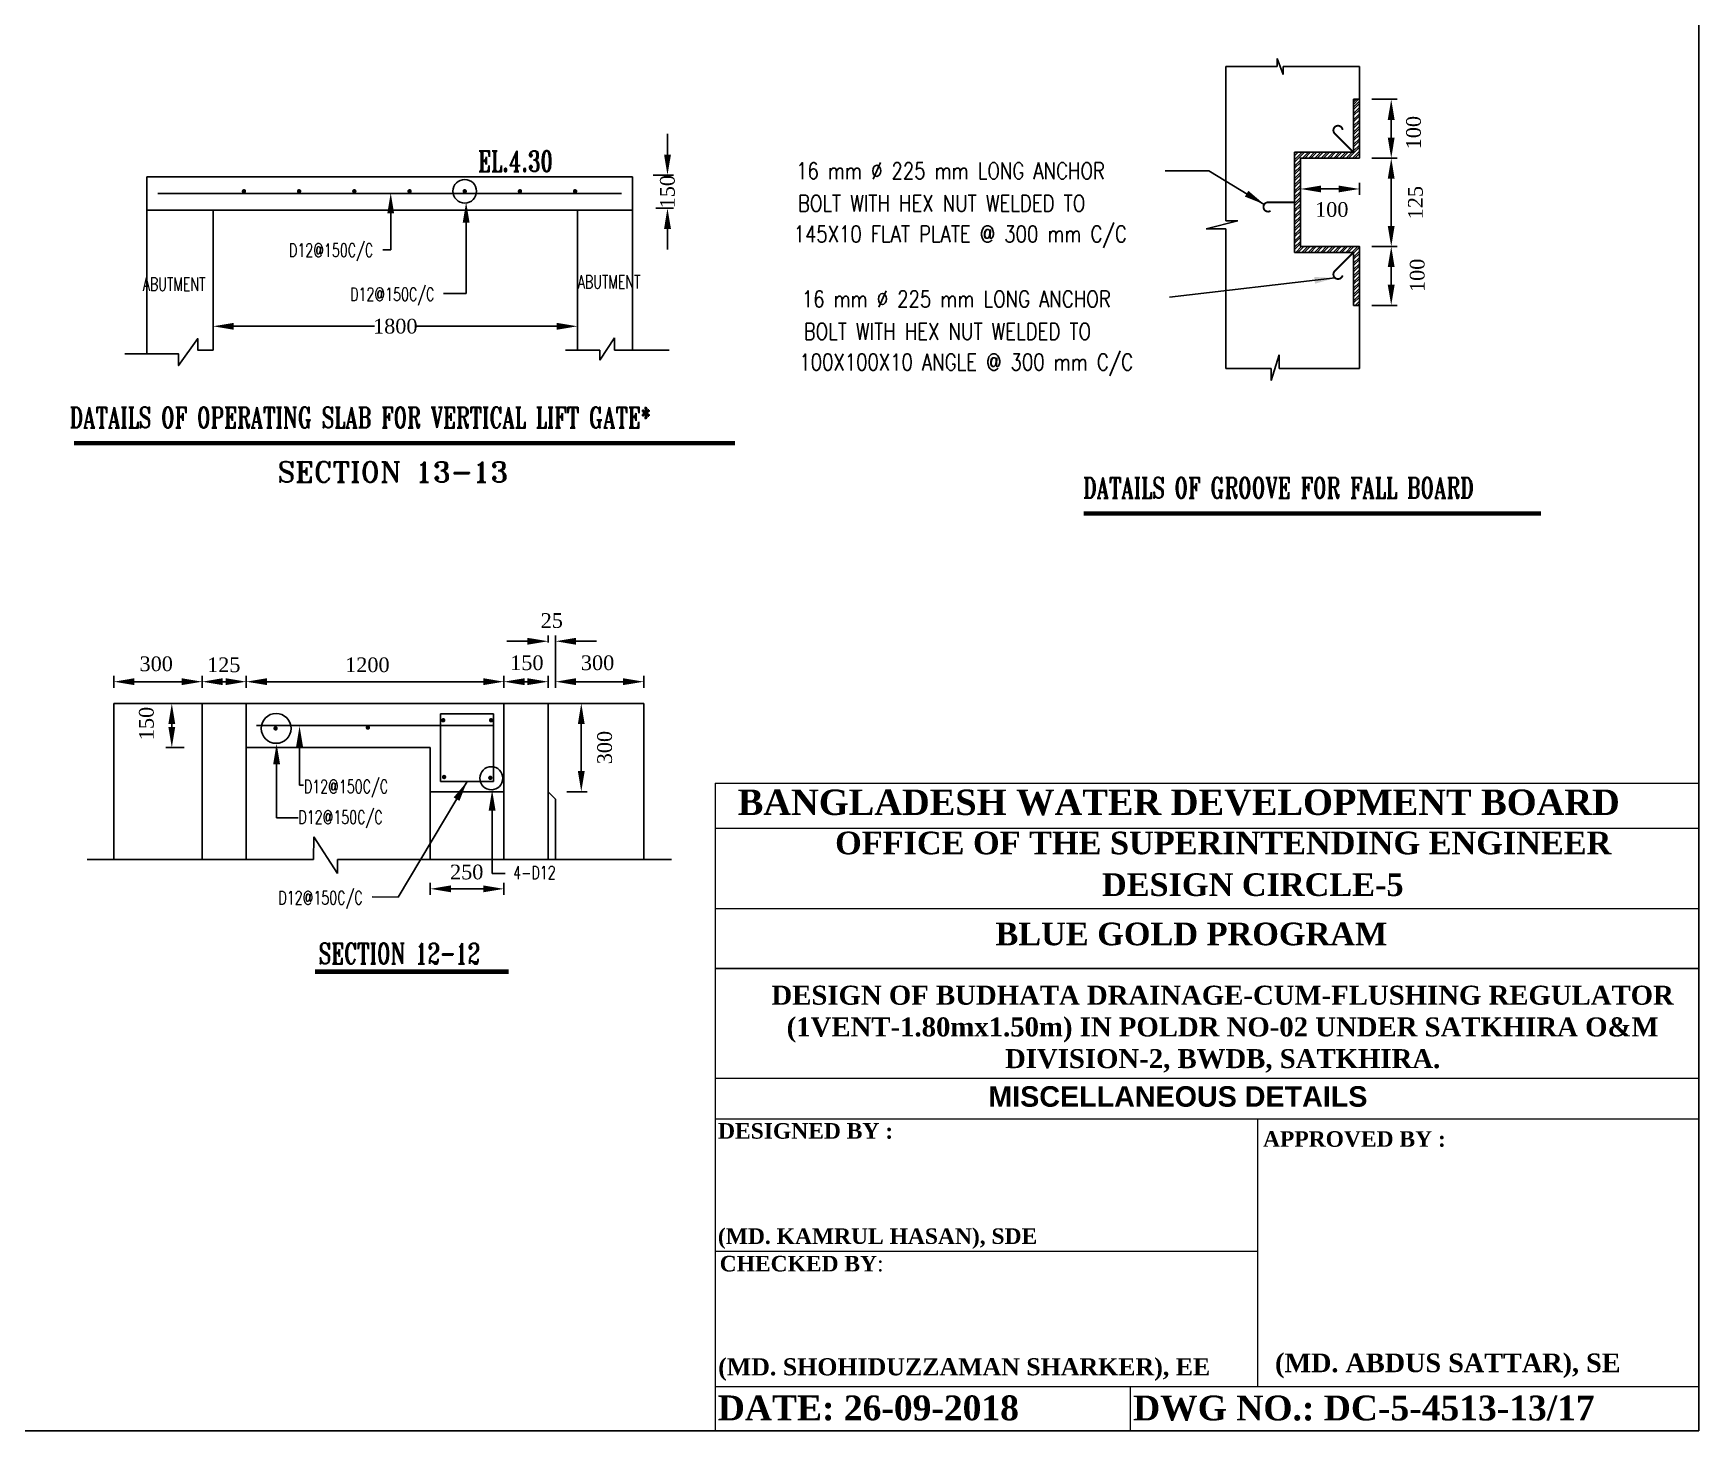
# Model space of a CAD drawing. Extents: x -298162 to 1078160, y -513173 to -216568.
# Drawn here: x 609754 to 638038, y -288827 to -265095 of the extents above; entities that cross this region are included whole.
import ezdxf

# ---------------------------------------------------------------- set-up
doc = ezdxf.new("R2010")
doc.units = 0
doc.header["$MEASUREMENT"] = 0
doc.layers.get('0').update_dxf_attribs({"linetype": 'CONTINUOUS'})
doc.layers.get('DEFPOINTS').update_dxf_attribs({"linetype": 'CONTINUOUS'})
doc.layers.add('Left Bank Profile', color=7, linetype='CONTINUOUS', lineweight=25)
doc.layers.add('LINE', color=7, linetype='CONTINUOUS')
doc.styles.add('BIG', font='ROMANT.SHX')
doc.styles.add('ROMANS', font='romans.shx', dxfattribs={"width": 0.8, "height": 100})
doc.styles.add('RS100', font='ROMANS', dxfattribs={"width": 0.7, "height": 100})
doc.styles.get("Standard").update_dxf_attribs({"font": 'times.ttf', "height": 250})
doc.dimstyles.new('3', dxfattribs={"dimtxt": 225, "dimasz": 350, "dimexe": 100, "dimexo": 25, "dimgap": 9, "dimtad": 0, "dimdec": 0, "dimzin": 0, "dimdsep": 46, "dimtxsty": 'Standard', "dimcen": 0, "dimclrt": 256, "dimadec": 0, "dimazin": 0, "dimtfac": 1, "dimtdec": 0, "dimtofl": 0, "dimtmove": 2, "dimatfit": 3, "dimfxl": 1, "dimtolj": 1, "dimtzin": 0, "dimarcsym": 0})

# ---------------------------------------------------------------- blocks, each defined once
blk = doc.blocks.new('*D332')
at = {"color": 0, "lineweight": -2}
for p, q in [((618836, -276476), (619160, -276476)), ((619060, -276826), (619060, -277626)), ((618817, -277976), (619160, -277976))]:
    blk.add_line(p, q, dxfattribs=at)
for points in [[(619002, -276826), (619118, -276826), (619060, -276476)], [(619002, -277626), (619118, -277626), (619060, -277976)]]:
    blk.add_solid(points, dxfattribs=at)
at = {"layer": 'DEFPOINTS', "color": 0, "lineweight": -2}
for p in [(618811, -276476), (618792, -277976), (619060, -277976)]:
    blk.add_point(p, dxfattribs=at)
at = {"insert": (619458, -277226), "char_height": 250, "attachment_point": 5, "rotation": 90}
blk.add_mtext('\\A1;300', dxfattribs=at)
blk = doc.blocks.new('*D333')
at = {"color": 0, "lineweight": -2}
for p, q in [((616496, -279729), (616496, -279525)), ((616846, -279625), (617396, -279625)), ((617746, -279729), (617746, -279525))]:
    blk.add_line(p, q, dxfattribs=at)
for points in [[(616846, -279567), (616846, -279683), (616496, -279625)], [(617396, -279567), (617396, -279683), (617746, -279625)]]:
    blk.add_solid(points, dxfattribs=at)
at = {"layer": 'DEFPOINTS', "color": 0, "lineweight": -2}
for p in [(617746, -279625), (616496, -279754), (617746, -279754)]:
    blk.add_point(p, dxfattribs=at)
at = {"insert": (617114, -279341), "char_height": 250, "attachment_point": 5}
blk.add_mtext('\\A1;250', dxfattribs=at)
blk = doc.blocks.new('*D334')
at = {"color": 0, "lineweight": -2}
for p, q in [((618146, -275420), (617796, -275420)), ((618496, -275439), (618496, -275320)), ((618621, -276101), (618621, -275320)), ((618971, -275420), (619321, -275420))]:
    blk.add_line(p, q, dxfattribs=at)
for points in [[(618146, -275362), (618146, -275479), (618496, -275420)], [(618971, -275362), (618971, -275479), (618621, -275420)]]:
    blk.add_solid(points, dxfattribs=at)
at = {"layer": 'DEFPOINTS', "color": 0, "lineweight": -2}
for p in [(618496, -275464), (618621, -275420), (618621, -276126)]:
    blk.add_point(p, dxfattribs=at)
at = {"insert": (618559, -275070), "char_height": 250, "attachment_point": 5}
blk.add_mtext('\\A1;25', dxfattribs=at)
blk = doc.blocks.new('*D335')
at = {"color": 0, "lineweight": -2}
for p, q in [((613371, -276211), (613371, -276007)), ((617746, -276211), (617746, -276007)), ((613721, -276107), (617396, -276107))]:
    blk.add_line(p, q, dxfattribs=at)
for points in [[(613721, -276048), (613721, -276165), (613371, -276107)], [(617396, -276048), (617396, -276165), (617746, -276107)]]:
    blk.add_solid(points, dxfattribs=at)
at = {"layer": 'DEFPOINTS', "color": 0, "lineweight": -2}
for p in [(613371, -276236), (617746, -276107), (617746, -276236)]:
    blk.add_point(p, dxfattribs=at)
at = {"insert": (615427, -275822), "char_height": 250, "attachment_point": 5}
blk.add_mtext('\\A1;1200', dxfattribs=at)
blk = doc.blocks.new('*D336')
at = {"color": 0, "lineweight": -2}
for p, q in [((612302, -276476), (612006, -276476)), ((612106, -276826), (612106, -276876)), ((612315, -277226), (612006, -277226))]:
    blk.add_line(p, q, dxfattribs=at)
for points in [[(612048, -276826), (612164, -276826), (612106, -276476)], [(612048, -276876), (612164, -276876), (612106, -277226)]]:
    blk.add_solid(points, dxfattribs=at)
at = {"layer": 'DEFPOINTS', "color": 0, "lineweight": -2}
for p in [(612327, -276476), (612106, -277226), (612340, -277226)]:
    blk.add_point(p, dxfattribs=at)
at = {"insert": (611675, -276817), "char_height": 250, "attachment_point": 5, "rotation": 90}
blk.add_mtext('\\A1;150', dxfattribs=at)
blk = doc.blocks.new('*D337')
at = {"color": 0, "lineweight": -2}
for p, q in [((611121, -276211), (611121, -276007)), ((612621, -276211), (612621, -276007)), ((611471, -276107), (612271, -276107))]:
    blk.add_line(p, q, dxfattribs=at)
for points in [[(611471, -276048), (611471, -276165), (611121, -276107)], [(612271, -276048), (612271, -276165), (612621, -276107)]]:
    blk.add_solid(points, dxfattribs=at)
at = {"layer": 'DEFPOINTS', "color": 0, "lineweight": -2}
for p in [(611121, -276236), (612621, -276107), (612621, -276236)]:
    blk.add_point(p, dxfattribs=at)
at = {"insert": (611841, -275805), "char_height": 250, "attachment_point": 5}
blk.add_mtext('\\A1;300', dxfattribs=at)
blk = doc.blocks.new('*D338')
at = {"color": 0, "lineweight": -2}
for p, q in [((612621, -276211), (612621, -276007)), ((613371, -276211), (613371, -276007)), ((612971, -276107), (613021, -276107))]:
    blk.add_line(p, q, dxfattribs=at)
for points in [[(612971, -276048), (612971, -276165), (612621, -276107)], [(613021, -276048), (613021, -276165), (613371, -276107)]]:
    blk.add_solid(points, dxfattribs=at)
at = {"layer": 'DEFPOINTS', "color": 0, "lineweight": -2}
for p in [(612621, -276236), (613371, -276107), (613371, -276236)]:
    blk.add_point(p, dxfattribs=at)
at = {"insert": (612988, -275822), "char_height": 250, "attachment_point": 5}
blk.add_mtext('\\A1;125', dxfattribs=at)
blk = doc.blocks.new('*D339')
at = {"color": 0, "lineweight": -2}
for p, q in [((617746, -276211), (617746, -276007)), ((618496, -276211), (618496, -276007)), ((618096, -276107), (618146, -276107))]:
    blk.add_line(p, q, dxfattribs=at)
for points in [[(618096, -276048), (618096, -276165), (617746, -276107)], [(618146, -276048), (618146, -276165), (618496, -276107)]]:
    blk.add_solid(points, dxfattribs=at)
at = {"layer": 'DEFPOINTS', "color": 0, "lineweight": -2}
for p in [(617746, -276236), (618496, -276107), (618496, -276236)]:
    blk.add_point(p, dxfattribs=at)
at = {"insert": (618136, -275787), "char_height": 250, "attachment_point": 5}
blk.add_mtext('\\A1;150', dxfattribs=at)
blk = doc.blocks.new('*D340')
at = {"color": 0, "lineweight": -2}
for p, q in [((618621, -276211), (618621, -276007)), ((620121, -276211), (620121, -276007)), ((618971, -276107), (619771, -276107))]:
    blk.add_line(p, q, dxfattribs=at)
for points in [[(618971, -276048), (618971, -276165), (618621, -276107)], [(619771, -276048), (619771, -276165), (620121, -276107)]]:
    blk.add_solid(points, dxfattribs=at)
at = {"layer": 'DEFPOINTS', "color": 0, "lineweight": -2}
for p in [(618621, -276236), (620121, -276107), (620121, -276236)]:
    blk.add_point(p, dxfattribs=at)
at = {"insert": (619337, -275787), "char_height": 250, "attachment_point": 5}
blk.add_mtext('\\A1;300', dxfattribs=at)
blk = doc.blocks.new('*D341')
at = {"color": 0, "lineweight": -2}
for p, q in [((612807, -269725), (612807, -270171)), ((618994, -269759), (618994, -270171)), ((613157, -270071), (615551, -270071)), ((618644, -270071), (616251, -270071))]:
    blk.add_line(p, q, dxfattribs=at)
for points in [[(613157, -270013), (613157, -270130), (612807, -270071)], [(618644, -270013), (618644, -270130), (618994, -270071)]]:
    blk.add_solid(points, dxfattribs=at)
at = {"layer": 'DEFPOINTS', "color": 0, "lineweight": -2}
for p in [(612807, -269700), (618994, -269734), (612807, -270071)]:
    blk.add_point(p, dxfattribs=at)
at = {"insert": (615901, -270071), "char_height": 250, "attachment_point": 5}
blk.add_mtext('\\A1;1800', dxfattribs=at)
blk = doc.blocks.new('*D342')
at = {"color": 0, "lineweight": -2}
for p, q in [((620524, -267154), (620524, -266804)), ((620280, -267504), (620624, -267504)), ((620325, -268066), (620624, -268066)), ((620524, -268416), (620524, -268766))]:
    blk.add_line(p, q, dxfattribs=at)
for points in [[(620466, -267154), (620583, -267154), (620524, -267504)], [(620466, -268416), (620583, -268416), (620524, -268066)]]:
    blk.add_solid(points, dxfattribs=at)
at = {"layer": 'DEFPOINTS', "color": 0, "lineweight": -2}
for p in [(620255, -267504), (620300, -268066), (620524, -268066)]:
    blk.add_point(p, dxfattribs=at)
at = {"insert": (620524, -267785), "char_height": 250, "attachment_point": 5, "rotation": 90}
blk.add_mtext('\\A1;150', dxfattribs=at)
blk = doc.blocks.new('*D383')
at = {"color": 0, "lineweight": -2}
for p, q in [((632486, -267216), (632916, -267216)), ((632816, -267566), (632816, -268366)), ((632486, -268716), (632916, -268716))]:
    blk.add_line(p, q, dxfattribs=at)
for points in [[(632757, -267566), (632874, -267566), (632816, -267216)], [(632757, -268366), (632874, -268366), (632816, -268716)]]:
    blk.add_solid(points, dxfattribs=at)
at = {"layer": 'DEFPOINTS', "color": 0, "lineweight": -2}
for p in [(632461, -267216), (632461, -268716), (632816, -268716)]:
    blk.add_point(p, dxfattribs=at)
at = {"insert": (633196, -266782), "char_height": 250, "attachment_point": 5, "rotation": 90}
blk.add_mtext('\\A1;100', dxfattribs=at)
blk = doc.blocks.new('*D384')
at = {"color": 0, "lineweight": -2}
for p, q in [((632486, -266215), (632916, -266215)), ((632816, -266565), (632816, -266866)), ((632486, -267216), (632916, -267216))]:
    blk.add_line(p, q, dxfattribs=at)
for points in [[(632757, -266565), (632874, -266565), (632816, -266215)], [(632757, -266866), (632874, -266866), (632816, -267216)]]:
    blk.add_solid(points, dxfattribs=at)
at = {"layer": 'DEFPOINTS', "color": 0, "lineweight": -2}
for p in [(632461, -266215), (632461, -267216), (632816, -267216)]:
    blk.add_point(p, dxfattribs=at)
at = {"insert": (633228, -267971), "char_height": 250, "attachment_point": 5, "rotation": 90}
blk.add_mtext('\\A1;125', dxfattribs=at)
blk = doc.blocks.new('*D385')
at = {"color": 0, "lineweight": -2}
for p, q in [((632486, -268716), (632916, -268716)), ((632816, -269066), (632816, -269366)), ((632486, -269716), (632916, -269716))]:
    blk.add_line(p, q, dxfattribs=at)
for points in [[(632757, -269066), (632874, -269066), (632816, -268716)], [(632757, -269366), (632874, -269366), (632816, -269716)]]:
    blk.add_solid(points, dxfattribs=at)
at = {"layer": 'DEFPOINTS', "color": 0, "lineweight": -2}
for p in [(632461, -268716), (632461, -269716), (632816, -269716)]:
    blk.add_point(p, dxfattribs=at)
at = {"insert": (633259, -269206), "char_height": 250, "attachment_point": 5, "rotation": 90}
blk.add_mtext('\\A1;100', dxfattribs=at)
blk = doc.blocks.new('*D386')
at = {"color": 0, "lineweight": -2}
for p, q in [((631275, -267632), (631275, -267839)), ((631625, -267739), (631925, -267739)), ((632275, -267632), (632275, -267839))]:
    blk.add_line(p, q, dxfattribs=at)
for points in [[(631625, -267681), (631625, -267797), (631275, -267739)], [(631925, -267681), (631925, -267797), (632275, -267739)]]:
    blk.add_solid(points, dxfattribs=at)
at = {"layer": 'DEFPOINTS', "color": 0, "lineweight": -2}
for p in [(631275, -267607), (632275, -267607), (632275, -267739)]:
    blk.add_point(p, dxfattribs=at)
at = {"insert": (631806, -268089), "char_height": 250, "attachment_point": 5}
blk.add_mtext('\\A1;100', dxfattribs=at)

msp = doc.modelspace()

# ---------------------------------------------------------------- linework, layer by layer
at = {"color": 0, "linetype": 'Continuous'}
for p, q in [((630879.23, -265523.238), (630980.23, -265792.238)), ((630879.23, -265658.238), (630879.23, -265523.238)), ((630007.23, -268278.331), (630007.23, -265658.238)), ((630007.23, -265658.238), (630879.23, -265658.238)), ((630980.23, -265658.238), (632274.881, -265658.238)), ((630980.23, -265792.238), (630980.23, -265658.238)), ((632274.881, -266215.723), (632274.881, -265658.238)), ((632174.881, -266302.996), (632262.806, -266215.072)), ((632174.881, -266265.496), (632224.654, -266215.723)), ((632174.881, -266349.953), (632274.881, -266249.953)), ((632174.881, -266387.453), (632274.881, -266287.453)), ((632174.881, -266456.019), (632274.881, -266356.019)), ((632174.881, -266493.519), (632274.881, -266393.519)), ((632174.881, -266562.085), (632274.881, -266462.085)), ((632174.881, -266599.585), (632274.881, -266499.585)), ((632174.881, -266668.151), (632274.881, -266568.151)), ((632174.881, -266705.651), (632274.881, -266605.651)), ((632174.881, -266774.217), (632274.881, -266674.217)), ((632174.881, -266811.717), (632274.881, -266711.717)), ((632174.881, -266880.283), (632274.881, -266780.283)), ((632174.881, -266917.783), (632274.881, -266817.783)), ((632174.881, -266986.349), (632274.881, -266886.349)), ((632174.881, -267023.849), (632274.881, -266923.849)), ((632174.881, -267092.416), (632274.881, -266992.416)), ((631174.881, -267281.387), (631340.545, -267115.723)), ((631174.881, -267137.821), (631196.979, -267115.723)), ((631174.881, -267243.887), (631303.045, -267115.723)), ((631174.881, -267175.321), (631234.479, -267115.723)), ((631174.881, -267349.953), (631274.881, -267249.953)), ((631309.111, -267215.723), (631409.111, -267115.723)), ((631346.611, -267215.723), (631446.611, -267115.723)), ((631415.178, -267215.723), (631515.178, -267115.723)), ((631452.678, -267215.723), (631552.678, -267115.723)), ((631521.244, -267215.723), (631621.244, -267115.723)), ((631558.744, -267215.723), (631658.744, -267115.723)), ((631627.31, -267215.723), (631727.31, -267115.723)), ((631664.81, -267215.723), (631764.81, -267115.723)), ((631733.376, -267215.723), (631833.376, -267115.723)), ((631770.876, -267215.723), (631870.876, -267115.723)), ((631839.442, -267215.723), (631939.442, -267115.723)), ((631876.942, -267215.723), (631976.942, -267115.723)), ((631945.508, -267215.723), (632045.508, -267115.723)), ((631983.008, -267215.723), (632083.008, -267115.723)), ((632051.574, -267215.723), (632151.574, -267115.723)), ((632089.074, -267215.723), (632274.881, -267029.916)), ((632157.64, -267215.723), (632274.881, -267098.482)), ((632195.14, -267215.723), (632274.881, -267135.982)), ((632263.706, -267215.723), (632274.881, -267204.548)), ((631174.881, -267387.453), (631274.881, -267287.453)), ((631174.881, -267456.019), (631274.881, -267356.019)), ((631174.881, -267493.519), (631274.881, -267393.519)), ((631174.881, -267562.085), (631274.881, -267462.085)), ((631174.881, -267599.585), (631274.881, -267499.585)), ((631174.881, -267668.151), (631274.881, -267568.151)), ((631174.881, -267705.651), (631274.881, -267605.651)), ((631174.881, -267774.217), (631274.881, -267674.217)), ((631174.881, -267811.717), (631274.881, -267711.717)), ((631174.881, -267880.283), (631274.881, -267780.283)), ((631174.881, -267917.783), (631274.881, -267817.783)), ((631174.881, -267986.349), (631274.881, -267886.349)), ((631174.881, -268023.849), (631274.881, -267923.849)), ((631174.881, -268092.416), (631274.881, -267992.416)), ((631174.881, -268129.916), (631274.881, -268029.916)), ((631174.881, -268198.482), (631274.881, -268098.482)), ((629671.23, -268413.331), (630208.23, -268278.331)), ((630007.23, -268413.331), (629671.23, -268413.331)), ((630208.23, -268278.331), (630007.23, -268278.331)), ((631174.881, -268235.982), (631274.881, -268135.982)), ((631174.881, -268304.548), (631274.881, -268204.548)), ((631174.881, -268342.048), (631274.881, -268242.048)), ((631174.881, -268410.614), (631274.881, -268310.614)), ((631174.881, -268448.114), (631274.881, -268348.114)), ((631174.881, -268516.68), (631274.881, -268416.68)), ((631174.881, -268554.18), (631274.881, -268454.18)), ((631174.881, -268622.746), (631274.881, -268522.746)), ((631174.881, -268660.246), (631274.881, -268560.246)), ((631174.881, -268728.812), (631274.881, -268628.812)), ((631174.881, -268766.312), (631274.881, -268666.312)), ((631194.036, -268815.723), (631294.036, -268715.723)), ((631231.536, -268815.723), (631331.536, -268715.723)), ((631300.102, -268815.723), (631400.102, -268715.723)), ((631337.602, -268815.723), (631437.602, -268715.723)), ((631406.168, -268815.723), (631506.168, -268715.723)), ((631443.668, -268815.723), (631543.668, -268715.723)), ((631512.234, -268815.723), (631612.234, -268715.723)), ((631549.734, -268815.723), (631649.734, -268715.723)), ((631618.3, -268815.723), (631718.3, -268715.723)), ((631655.8, -268815.723), (631755.8, -268715.723)), ((631724.366, -268815.723), (631824.366, -268715.723)), ((631761.866, -268815.723), (631861.866, -268715.723)), ((631830.432, -268815.723), (631930.432, -268715.723)), ((631867.932, -268815.723), (631967.932, -268715.723)), ((631936.498, -268815.723), (632036.498, -268715.723)), ((631973.998, -268815.723), (632073.998, -268715.723)), ((632042.564, -268815.723), (632142.564, -268715.723)), ((632080.064, -268815.723), (632180.064, -268715.723)), ((632148.63, -268815.723), (632248.63, -268715.723)), ((632174.881, -268826.972), (632274.881, -268726.972)), ((632174.881, -268895.538), (632274.881, -268795.538)), ((632174.881, -268933.038), (632274.881, -268833.038)), ((632174.881, -269001.604), (632274.881, -268901.604)), ((632174.881, -269039.104), (632274.881, -268939.104)), ((632174.881, -269107.67), (632274.881, -269007.67)), ((632174.881, -269145.17), (632274.881, -269045.17)), ((632174.881, -269213.736), (632274.881, -269113.736)), ((632174.881, -269251.236), (632274.881, -269151.236)), ((632174.881, -269319.802), (632274.881, -269219.802)), ((632174.881, -269357.302), (632274.881, -269257.302)), ((632174.881, -269425.868), (632274.881, -269325.868)), ((632174.881, -269463.368), (632274.881, -269363.368)), ((632174.881, -269531.934), (632274.881, -269431.934)), ((632174.881, -269569.434), (632274.881, -269469.434)), ((632174.881, -269638), (632274.881, -269538)), ((632174.881, -269675.5), (632274.881, -269575.5)), ((632203.224, -269715.723), (632274.881, -269644.066)), ((632240.724, -269715.723), (632274.881, -269681.566)), ((632274.881, -269715.723), (632274.881, -270788.238)), ((630913.23, -270554.238), (630779.23, -270990.238)), ((630913.23, -270788.238), (630913.23, -270554.238)), ((630779.23, -270788.238), (630007.23, -270788.238)), ((630779.23, -270990.238), (630779.23, -270788.238)), ((632274.881, -270788.238), (630913.23, -270788.238))]:
    msp.add_line(p, q, dxfattribs=at)
at = {"color": 0}
for p, q in [((632274.881, -266215.723), (632174.881, -266215.723)), ((619931.849, -267534.276), (611681.849, -267534.276)), ((611681.849, -267534.276), (611681.849, -268096.776)), ((619931.849, -267534.276), (619931.849, -268096.776)), ((619744.349, -267815.526), (611869.349, -267815.526)), ((619931.849, -268096.776), (611681.849, -268096.776)), ((612806.849, -268096.776), (612806.849, -270475.991)), ((618994.349, -268096.776), (618994.349, -270475.991)), ((615823.735, -268155.443), (615823.735, -268771.208)), ((617104.583, -268312.661), (617104.583, -269512.377)), ((615823.735, -268771.208), (615688.909, -268771.208)), ((617104.583, -269512.377), (616722.576, -269512.377)), ((632274.881, -269715.723), (632174.881, -269715.723)), ((619625.758, -270267.2), (619373.047, -270646.075)), ((619625.758, -270267.2), (619625.758, -270477.687)), ((619373.047, -270477.687), (618791.812, -270477.687)), ((619373.047, -270477.687), (619373.047, -270646.075)), ((620551.898, -270477.687), (619625.758, -270477.687)), ((611121.167, -276476.19), (611121.167, -279129.149)), ((611121.167, -276476.19), (620121.167, -276476.19)), ((612621.167, -276476.19), (612621.167, -279129.149)), ((613371.167, -276476.19), (613371.167, -279129.149)), ((617746.167, -276476.19), (617746.167, -279129.149)), ((618496.167, -276476.19), (618496.167, -279129.149)), ((620121.167, -276476.19), (620121.167, -279129.149)), ((613546.167, -276851.19), (617571.167, -276851.19)), ((616671.167, -276651.19), (616671.167, -277801.19)), ((616671.167, -276651.19), (617571.167, -276651.19)), ((617571.167, -276651.19), (617571.167, -277801.19)), ((613371.167, -277226.19), (616496.167, -277226.19)), ((614275.627, -277208.313), (614275.627, -277863.969)), ((616496.167, -277226.19), (616496.167, -279129.149)), ((613885.618, -277510.01), (613885.618, -278417.08)), ((614275.627, -277863.969), (614342.705, -277863.969)), ((616496.167, -277976.19), (617746.167, -277976.19)), ((616671.167, -277801.19), (617571.167, -277801.19)), ((617545.522, -278297.117), (617545.522, -279366.25)), ((618621.167, -278101.19), (618621.167, -279129.149)), ((613885.618, -278417.08), (614254.545, -278417.08)), ((617545.522, -279366.25), (617767.87, -279366.25))]:
    msp.add_line(p, q, dxfattribs=at)
at = {"color": 0, "lineweight": 13}
for p, q in [((621333.497, -277827.897), (638037.769, -277827.897)), ((621333.497, -277827.897), (621333.497, -288827.221)), ((621333.497, -278592.978), (638037.769, -278592.978)), ((621333.497, -279957.797), (638037.769, -279957.797)), ((621333.497, -282840.493), (638037.769, -282840.493)), ((621333.497, -283533.727), (638037.769, -283533.727)), ((630548.693, -288075.516), (630548.693, -283533.727)), ((630548.693, -288075.516), (630548.693, -284676.99)), ((630548.693, -288075.516), (630548.693, -284676.99)), ((630548.693, -288075.516), (630548.693, -284676.99)), ((621333.497, -285778.64), (630557.835, -285778.64)), ((621333.497, -288075.516), (637839.826, -288075.516)), ((622512.711, -288075.516), (638037.769, -288075.516)), ((622512.711, -288075.516), (637839.826, -288075.516)), ((622512.711, -288075.516), (637839.826, -288075.516)), ((628379.823, -288075.516), (628379.823, -288827.221)), ((621333.497, -288827.221), (638037.769, -288827.221))]:
    msp.add_line(p, q, dxfattribs=at)
at = {"color": 0, "linetype": 'Continuous'}
for points in [[(632174.881, -266215.723), (632174.881, -267115.723)], [(632274.881, -266215.723), (632274.881, -267215.723), (632274.881, -267215.723)], [(632174.881, -267115.723), (631174.881, -267115.723), (631174.881, -268815.723), (632174.881, -268815.723), (632174.881, -269715.723)], [(632274.881, -267215.723), (631274.881, -267215.723), (631274.881, -268715.723), (632274.881, -268715.723), (632274.881, -269715.723)]]:
    msp.add_lwpolyline(points, dxfattribs=at)
at = {"color": 0, "linetype": 'Continuous', "const_width": 32}
for points in [[(632174.881, -267115.723), (631856.683, -266797.525, -1.441957363), (631988.963, -266737.29)], [(631174.881, -267965.723), (630724.881, -267965.723, 1.327936427), (630766.648, -268111.028, -0.669707327)], [(632174.881, -268815.723), (631856.683, -269133.921, 1.327936427), (631988.963, -269207.134, -0.669707327)]]:
    msp.add_lwpolyline(points, format="xyb", dxfattribs=at)
at = {"color": 0, "const_width": 37.5}
for points in [[(613349.401, -267777.907, -1), (613311.901, -267777.907, -1)], [(614286.901, -267777.907, -1), (614249.401, -267777.907, -1)], [(615224.401, -267777.907, -1), (615186.901, -267777.907, -1)], [(616161.901, -267777.907, -1), (616124.401, -267777.907, -1)], [(617099.401, -267777.907, -1), (617061.901, -267777.907, -1)], [(618036.901, -267777.907, -1), (617999.401, -267777.907, -1)], [(618974.401, -267777.907, -1), (618936.901, -267777.907, -1)], [(613849.082, -276899.942, 1), (613886.582, -276899.942, 1)], [(615416.353, -276886.175, 1), (615453.853, -276886.175, 1)], [(616697.291, -276762.276, 1), (616734.791, -276762.276, 1)], [(617509.929, -276762.276, 1), (617547.429, -276762.276, 1)], [(616711.065, -277725.936, 1), (616748.565, -277725.936, 1)], [(617496.156, -277739.702, 1), (617533.656, -277739.702, 1)]]:
    msp.add_lwpolyline(points, format="xyb", close=True, dxfattribs=at)
at = {"color": 0}
for centre, radius in [((617080.651, -267777.907), 200.778), ((613877.462, -276899.942), 253.5), ((617532.388, -277746.642), 196.269)]:
    msp.add_circle(centre, radius, dxfattribs=at)
for points in [[(615882.069, -268155.443), (615765.402, -268155.443), (615823.735, -267805.443)], [(617162.916, -268312.661), (617046.249, -268312.661), (617104.583, -267962.661)], [(614217.294, -277208.313), (614333.96, -277208.313), (614275.627, -276858.313)], [(613827.284, -277510.01), (613943.951, -277510.01), (613885.618, -277160.01)], [(617487.189, -278297.117), (617603.856, -278297.117), (617545.522, -277947.117)]]:
    msp.add_solid(points, dxfattribs=at)
at = {"layer": 'DEFPOINTS', "color": 0, "linetype": 'ByBlock'}
msp.add_point((632511.9, -267239.031), dxfattribs=at)
msp.add_point((632511.9, -267239.031), dxfattribs=at)
at = {"layer": 'LINE', "color": 0}
for p, q in [((611681.849, -268096.776), (611681.849, -270541.676)), ((619931.849, -268096.776), (619931.849, -270477.687)), ((618621.167, -278101.19), (618496.167, -277976.19)), ((614520.115, -278743.864), (614513.691, -279129.149)), ((614520.115, -278743.864), (614918.712, -279366.995)), ((610670.208, -279129.149), (614513.691, -279129.149)), ((614918.712, -279129.149), (614918.712, -279366.995)), ((614918.712, -279129.149), (620590.742, -279129.149)), ((621333.497, -280979.077), (638037.769, -280979.077))]:
    msp.add_line(p, q, dxfattribs=at)
at = {"layer": 'LINE', "color": 0, "linetype": 'ByBlock', "lineweight": -2}
msp.add_line((630007.23, -268413.331), (630007.23, -270788.238), dxfattribs=at)
at = {"layer": 'LINE', "color": 0}
msp.add_lwpolyline([(577532.569, -288827.221), (638037.769, -288827.221), (638037.769, -246041.401), (577532.569, -246041.401)], close=True, dxfattribs=at)
msp.add_lwpolyline([(612806.849, -270475.991), (612545.751, -270475.991), (612545.751, -270278.676), (612221.751, -270739.676), (612221.751, -270541.676), (611308.042, -270541.676)], dxfattribs=at)
at = {"layer": 'LINE', "color": 0, "const_width": 75}
for points in [[(621671.835, -272057.064), (610443.362, -272057.064)], [(627593.383, -273250.427), (635361.237, -273250.427)], [(617824.463, -281030.98), (614540.156, -281030.98)]]:
    msp.add_lwpolyline(points, dxfattribs=at)

# ---------------------------------------------------------------- texts
at = {"color": 0}
for s, height, style, width, p in [('EL.4.30', 350, 'BIG', 0.7, (617306.37, -267442.041)), ('16 mm %%c 225 mm LONG ANCHOR', 281.25, 'ROMANS', 0.8, (622708.33, -267571.539)), ('BOLT WITH HEX NUT WELDED TO', 281.25, 'ROMANS', 0.8, (622740.599, -268123.268)), (' 145X10 FLAT PLATE @ 300 mm C/C', 281.25, 'ROMANS', 0.8, (622512, -268643.775)), ('16 mm %%c 225 mm LONG ANCHOR', 281.25, 'ROMANS', 0.8, (622805.922, -269747.953)), ('BOLT WITH HEX NUT WELDED TO', 281.25, 'ROMANS', 0.8, (622838.191, -270299.682)), (' 100X100X10 ANGLE @ 300 mm C/C', 281.25, 'ROMANS', 0.8, (622609.592, -270820.189)), ('DATAILS OF OPERATING SLAB FOR VERTICAL LIFT GATE*', 350, 'BIG', 0.7, (610368.768, -271794.065)), ('DATAILS OF GROOVE FOR FALL BOARD', 350, 'BIG', 0.7, (627579.783, -272987.427)), ('SECTION 12-12', 350, 'BIG', 0.7, (614601.536, -280897.802))]:
    msp.add_text(s, height=height, dxfattribs=dict(at, style=style, width=width)).set_placement(p)
at = {"color": 0, "linetype": 'Continuous', "style": 'RS100', "width": 0.7}
for s, p in [('D12@150C/C', (614095.553, -268892.108)), ('ABUTMENT', (611611.369, -269466.775)), ('ABUTMENT', (618999.412, -269430.25)), ('D12@150C/C', (615134.235, -269640.223)), ('D12@150C/C', (614348.403, -277999.349)), ('D12@150C/C', (614255.058, -278522.101)), ('4-D12 ', (617902.863, -279462.802)), ('D12@150C/C', (613915.928, -279888.272))]:
    msp.add_text(s, height=225, dxfattribs=at).set_placement(p)
at = {"color": 0, "lineweight": 13}
for s, insert, char_height, width, attachment_point in [('{\\fTimes New Roman|b1|i0|c0|p18;BANGLADESH WATER DEVELOPMENT BOARD}', (621717.44, -277938.469), 431.68407, 15505.95167, 1), ('{\\fTimes New Roman|b1|i0|c0|p18;OFFICE OF THE SUPERINTENDING ENGINEER}', (623371.027, -278653.27), 385, 15464.60245, 1), ('{\\fTimes New Roman|b1|i0|c0|p18;DESIGN CIRCLE-5}', (627903.752, -279360.924), 385, 15464.60245, 1), ('{\\fTimes New Roman|b1|i0|c0|p18;BLUE GOLD PROGRAM}', (626094.07, -280198.319), 385, 15464.60245, 1), ('\\pt1939;{\\fTimes New Roman|b1|i0|c0|p18;DESIGN OF BUDHATA DRAINAGE-CUM-FLUSHING REGULATOR (1VENT-1.80mx1.50m) IN POLDR NO-02 UNDER SATKHIRA O&M DIVISION-2, BWDB, SATKHIRA.}', (629952.595, -282008.009), 323.203886, 16527.69497, 5)]:
    msp.add_mtext(s, dxfattribs=dict(at, insert=insert, char_height=char_height, width=width, attachment_point=attachment_point))
at = {"color": 0, "lineweight": 13, "attachment_point": 1}
for s, insert, char_height in [('{\\fTimes New Roman|b1|i0|c0|p18;DESIGNED BY :}', (621383.491, -283603.542), 264.29637), ('{\\fTimes New Roman|b1|i0|c0|p18;APPROVED BY :}', (630638.092, -283741.051), 264.29637), ('{\\fTimes New Roman|b1|i0|c0|p18;(MD. KAMRUL HASAN), SDE}', (621381.075, -285391.019), 264.29637), ('{\\fTimes New Roman|b1|i0|c0|p18;CHECKED BY\\fTimes New Roman|b0|i0|c0|p18;:\\fTimes New Roman|b1|i0|c0|p18;}', (621410.33, -285858.249), 264.296372), ('{\\fTimes New Roman|b1|i0|c0|p18;(MD. SHOHIDUZZAMAN SHARKER), EE}', (621385.832, -287596.708), 290.72601), ('{\\fTimes New Roman|b1|i0|c0|p18;(MD. ABDUS SATTAR), SE}', (630842.645, -287516.594), 317.15565), ('{\\fTimes New Roman|b1|i0|c0|p18;DATE: 26-09-2018}', (621378.314, -288228.739), 421.81701), ('{\\fTimes New Roman|b1|i0|c0|p18;DWG NO.: DC-5-4513-13/17}', (628432.334, -288230.397), 421.81701)]:
    msp.add_mtext(s, dxfattribs=dict(at, insert=insert, char_height=char_height))
at = {"layer": 'Left Bank Profile', "color": 0, "insert": (629192.535, -283330.24), "char_height": 348.58425, "width": 18431.69134, "attachment_point": 8}
msp.add_mtext('{\\fArial|b1|i0|c0|p34;MISCELLANEOUS DETAILS}', dxfattribs=at)
at = {"layer": 'LINE', "color": 0, "style": 'BIG'}
msp.add_text('SECTION 13-13', height=350, dxfattribs=at).set_placement((613900.827, -272720.311))

# ---------------------------------------------------------------- dimensions: what is measured, and where the dimension line sits
at = {"color": 0}
for base, p1, p2, text, picture, middle in [((632815.588, -267215.723), (632460.738, -266215.072), (632460.738, -267215.723), '125', '*D384', (633227.623, -267970.621)), ((632815.588, -268715.723), (632460.738, -267215.723), (632460.738, -268715.723), '100', '*D383', (633195.904, -266782.384)), ((632815.588, -269715.723), (632460.738, -268715.723), (632460.738, -269715.723), '100', '*D385', (633259.341, -269206.387)), ((612105.99, -277226.19), (612326.837, -276476.19), (612339.828, -277226.19), '150', '*D336', (611674.557, -276816.733)), ((619059.905, -277976.19), (618810.901, -276476.19), (618791.52, -277976.19), '300', '*D332', (619457.854, -277226.19))]:
    dim = msp.add_linear_dim(base=base, p1=p1, p2=p2, angle=90, text=text, dimstyle='3', dxfattribs=at)
    dim.commit()
    dim.dimension.update_dxf_attribs({"geometry": picture, "text_midpoint": middle, "dimtype": 160})
for base, p1, p2, angle, text, picture, middle in [((620524.265, -268066.366), (620254.613, -267503.866), (620299.555, -268066.366), 90, '150', '*D342', (620524.265, -267785.116)), ((612806.849, -270071.219), (618994.349, -269733.556), (612806.849, -269699.79), 180, '1800', '*D341', (615900.599, -270071.219))]:
    dim = msp.add_linear_dim(base=base, p1=p1, p2=p2, angle=angle, text=text, dimstyle='3', dxfattribs=at)
    dim.commit()
    dim.dimension.update_dxf_attribs({"geometry": picture, "text_midpoint": middle})
for base, p1, p2, text, picture, middle in [((632274.881, -267739.15), (631274.881, -267606.939), (632274.881, -267606.939), '100', '*D386', (631805.631, -268088.683)), ((612621.167, -276106.744), (611121.167, -276235.833), (612621.167, -276235.833), '300', '*D337', (611840.566, -275804.58)), ((613371.167, -276106.744), (612621.167, -276235.833), (613371.167, -276235.833), '125', '*D338', (612988.372, -275822.496)), ((617746.167, -276106.744), (613371.167, -276235.833), (617746.167, -276235.833), '1200', '*D335', (615427.461, -275822.496)), ((618496.167, -276106.744), (617746.167, -276235.833), (618496.167, -276235.833), '150', '*D339', (618135.566, -275786.663)), ((620121.167, -276106.744), (618621.167, -276235.833), (620121.167, -276235.833), '300', '*D340', (619337.176, -275786.663)), ((617746.167, -279624.887), (616496.167, -279753.976), (617746.167, -279753.976), '250', '*D333', (617113.848, -279340.639))]:
    dim = msp.add_linear_dim(base=base, p1=p1, p2=p2, text=text, dimstyle='3', dxfattribs=at)
    dim.commit()
    dim.dimension.update_dxf_attribs({"geometry": picture, "text_midpoint": middle, "dimtype": 160})
dim = msp.add_linear_dim(base=(618621.167, -275420.364), p1=(618496.167, -275463.904), p2=(618621.167, -276125.981), text='25', dimstyle='3', dxfattribs=at)
dim.commit()
dim.dimension.update_dxf_attribs({"geometry": '*D334', "text_midpoint": (618558.667, -275070.364)})

# ---------------------------------------------------------------- leaders
at = {"layer": 'LINE', "color": 0, "linetype": 'ByBlock', "lineweight": -2}
for points in [[(630659.764, -268000.26), (629717.778, -267432.638), (628975.406, -267432.638)], [(631862.391, -269250.331), (629049.726, -269574.973)]]:
    msp.add_leader(points, dimstyle='3', override={"dimgap": 9, "dimtad": 0, "dimfxl": 700}, dxfattribs=at)
at = {"layer": 'LINE', "color": 0}
msp.add_leader([(617121.167, -277801.19), (615948.102, -279767.676), (615507.102, -279762.676)], dimstyle='3', override={"dimgap": 9, "dimtad": 0, "dimfxl": 700}, dxfattribs=at)

doc.saveas('drawing.dxf')
